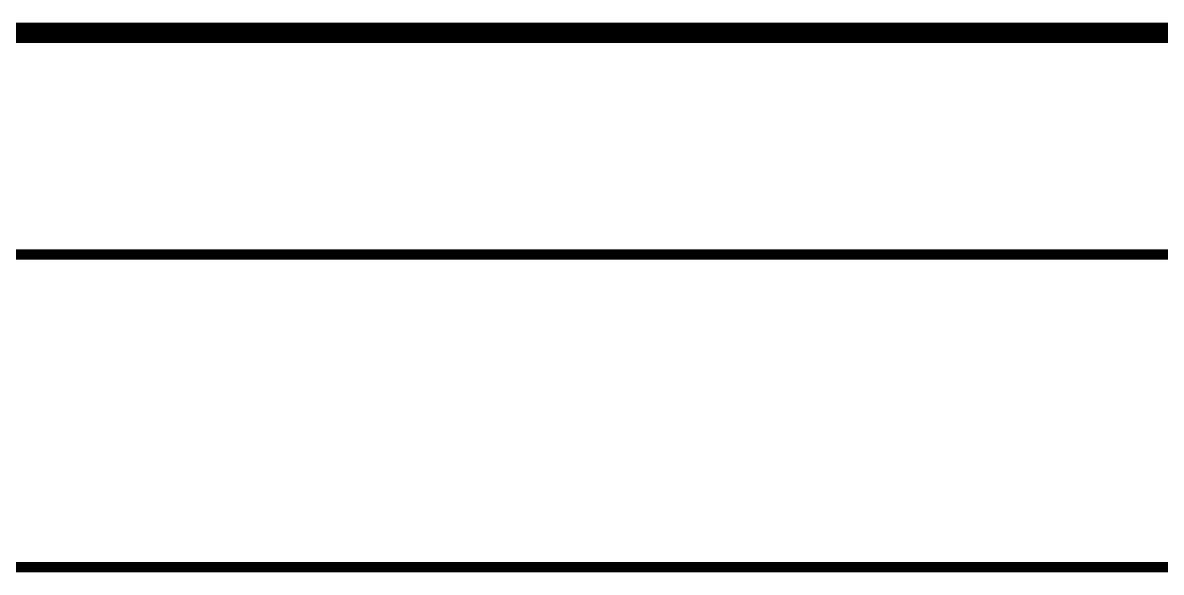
# Model space of a CAD drawing. Extents: x -7.4 to 58.7, y -8.7 to 28.8.
# Drawn here: x 29.69 to 44.02, y -6.8 to 0.13 of the extents above; entities that cross this region are included whole.
import ezdxf

# ---------------------------------------------------------------- set-up
doc = ezdxf.new("R2010")
doc.units = 0
for name, color, linetype in [('1', 12, 'CONTINUOUS'), ('16', 132, 'CONTINUOUS'), ('20', 53, 'CONTINUOUS'), ('47', 253, 'CONTINUOUS')]:
    doc.layers.add(name, color=color, linetype=linetype)

msp = doc.modelspace()

# ---------------------------------------------------------------- linework, layer by layer
at = {"layer": '1', "const_width": 0.254}
msp.add_lwpolyline([(0, 0), (50.8, 0)], dxfattribs=at)
at = {"layer": '16', "const_width": 0.254}
msp.add_lwpolyline([(0, 0), (50.8, 0)], dxfattribs=at)
at = {"layer": '20'}
msp.add_line((2.54, 0), (48.26, 0), dxfattribs=at)
at = {"layer": '47', "const_width": 0.13}
for points in [[(42.672, 0), (56.814, 0)], [(2.605, -2.794), (48.195, -2.794)], [(0.065, -6.731), (50.735, -6.731)]]:
    msp.add_lwpolyline(points, dxfattribs=at)
at = {"layer": '47', "const_width": 0.065}
msp.add_lwpolyline([(42.672, 0.0325, 1), (42.672, -0.0325)], format="xyb", dxfattribs=at)

doc.saveas('drawing.dxf')
